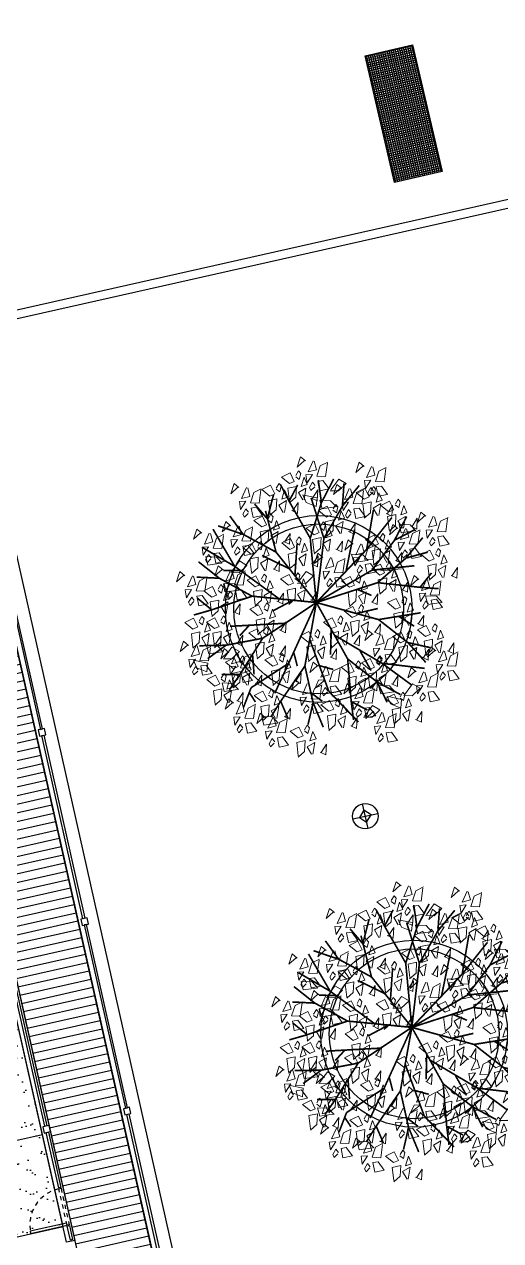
# Model space of a CAD drawing. Header units: metres. Extents: x 595957 to 596103, y 139647 to 139785.
# Drawn here: x 596026.15 to 596037.37, y 139690.16 to 139718.8 of the extents above; entities that cross this region are included whole.
import ezdxf

# ---------------------------------------------------------------- set-up
doc = ezdxf.new("R2010")
doc.units = ezdxf.units.M
doc.header["$MEASUREMENT"] = 0
doc.linetypes.add('01', pattern=[0.15, 0.1, -0.05])
doc.linetypes.add('DD2', pattern=[209.9734, 157.48, -26.2467, 0, -26.2467])
for name, color, linetype in [('01-MEN-VU-0.13', 163, 'Continuous'), ('04-VEGET2-0.15', 80, 'Continuous'), ('08-VU-0.08', 56, 'Continuous'), ('08-VU-0.20', 32, 'Continuous'), ('08-VU-0.30', 41, 'Continuous')]:
    doc.layers.add(name, color=color, linetype=linetype)

# ---------------------------------------------------------------- blocks, each defined once
blk = doc.blocks.new('A$C1CA56990')
at = {"color": 2, "lineweight": 13}
for p, q in [((-0.82, 1.456), (-0.727, 1.499)), ((-0.732, 1.486), (-0.759, 1.327)), ((-0.759, 1.327), (-0.864, 1.334)), ((-0.644, 1.32), (-0.543, 1.349)), ((-0.543, 1.349), (-0.543, 1.219)), ((0.426, 1.364), (0.527, 1.392)), ((0.454, 1.205), (0.426, 1.364)), ((0.527, 1.392), (0.526, 1.262)), ((-0.616, 1.161), (-0.644, 1.32)), ((-0.543, 1.219), (-0.616, 1.147)), ((0.526, 1.262), (0.454, 1.19)), ((-0.697, 1.04), (-0.698, 1.142)), ((-0.604, 0.949), (-0.697, 1.04)), ((-0.688, 1.132), (-0.554, 1.041)), ((-0.554, 1.041), (-0.604, 0.949)), ((0.108, 1.133), (0.209, 1.161)), ((0.136, 0.974), (0.108, 1.133)), ((0.208, 1.031), (0.136, 0.959)), ((0.209, 1.161), (0.208, 1.031)), ((0.344, 0.982), (0.343, 1.085)), ((0.353, 1.074), (0.487, 0.984)), ((0.436, 0.891), (0.344, 0.982)), ((0.487, 0.984), (0.436, 0.891)), ((-1.483, 0.627), (-1.381, 0.656)), ((-1.381, 0.656), (-1.382, 0.526)), ((0.242, 0.174), (0.241, 0.276)), ((0.335, 0.083), (0.242, 0.174)), ((0.252, 0.266), (0.385, 0.175)), ((0.385, 0.175), (0.335, 0.083)), ((1.174, 0.078), (1.219, 0.2)), ((1.219, 0.2), (1.311, 0.243)), ((1.306, 0.23), (1.279, 0.07)), ((1.149, 0.006), (1.25, 0.035)), ((1.177, -0.153), (1.149, 0.006)), ((1.279, 0.07), (1.174, 0.078)), ((1.25, 0.035), (1.249, -0.095)), ((1.249, -0.095), (1.177, -0.167)), ((1.37, -0.187), (1.369, -0.085)), ((1.379, -0.095), (1.513, -0.186)), ((1.463, -0.278), (1.37, -0.187)), ((1.513, -0.186), (1.463, -0.278)), ((0.512, -0.398), (0.614, -0.369)), ((0.541, -0.557), (0.512, -0.398)), ((0.614, -0.369), (0.613, -0.499)), ((0.613, -0.499), (0.541, -0.571)), ((-0.963, -0.875), (-1.035, -0.947)), ((-0.962, -0.745), (-0.963, -0.875)), ((0.888, -0.961), (0.99, -0.932)), ((0.917, -1.12), (0.888, -0.961)), ((0.99, -0.932), (0.989, -1.063)), ((-0.98, -1.246), (-1.073, -1.155)), ((-1.064, -1.063), (-0.93, -1.153)), ((-0.93, -1.153), (-0.98, -1.246)), ((0.989, -1.063), (0.917, -1.135))]:
    blk.add_line(p, q, dxfattribs=at)
at = {"color": 108, "lineweight": 13}
for p, q in [((-0.864, 1.334), (-0.82, 1.456)), ((-1.092, 1.118), (-0.991, 1.147)), ((-1.064, 0.959), (-1.092, 1.118)), ((-0.991, 1.147), (-0.992, 1.017)), ((-0.992, 1.017), (-1.064, 0.945)), ((-1.454, 0.468), (-1.483, 0.627)), ((-1.348, -0.678), (-1.349, -0.576)), ((-1.339, -0.586), (-1.205, -0.677)), ((-1.255, -0.769), (-1.348, -0.678)), ((-1.205, -0.677), (-1.255, -0.769)), ((-1.181, -0.897), (-1.089, -0.854)), ((-1.093, -0.868), (-1.121, -1.027)), ((-1.063, -0.773), (-0.962, -0.745)), ((-1.035, -0.932), (-1.063, -0.773)), ((-1.226, -1.02), (-1.181, -0.897)), ((-1.121, -1.027), (-1.226, -1.02)), ((-1.073, -1.155), (-1.074, -1.052)), ((0.035, -1.308), (0.137, -1.279)), ((0.064, -1.467), (0.035, -1.308)), ((0.137, -1.279), (0.136, -1.409)), ((0.136, -1.409), (0.064, -1.481))]:
    blk.add_line(p, q, dxfattribs=at)
at = {"color": 98, "lineweight": 13}
blk.add_line((-1.382, 0.526), (-1.454, 0.454), dxfattribs=at)
at = {"color": 92, "lineweight": 13}
for points in [[(-0.551, 1.566), (-0.503, 1.627), (-0.628, 1.664), (-0.547, 1.58)], [(-0.352, 1.521), (-0.277, 1.62), (-0.222, 1.518), (-0.325, 1.463), (-0.352, 1.521)], [(0.287, 1.638), (0.336, 1.699), (0.211, 1.736), (0.291, 1.652)], [(-0.713, 1.478), (-0.72, 1.556), (-0.816, 1.539), (-0.713, 1.478)], [(-0.552, 1.461), (-0.652, 1.43), (-0.683, 1.529), (-0.548, 1.475)], [(-0.569, 1.513), (-0.409, 1.537), (-0.383, 1.435), (-0.513, 1.439), (-0.584, 1.513)], [(0.057, 1.42), (-0.041, 1.344), (-0.068, 1.457), (0.046, 1.484), (0.057, 1.42)], [(0.269, 1.372), (0.108, 1.39), (0.109, 1.495), (0.234, 1.458), (0.283, 1.368)], [(0.808, 1.45), (0.856, 1.511), (0.731, 1.548), (0.812, 1.464)], [(-0.57, 1.3), (-0.73, 1.318), (-0.729, 1.423), (-0.604, 1.386), (-0.556, 1.296)], [(-0.545, 1.353), (-0.456, 1.409), (-0.401, 1.32), (-0.545, 1.339)], [(-0.338, 1.261), (-0.263, 1.36), (-0.207, 1.258), (-0.31, 1.203), (-0.338, 1.261)], [(-0.267, 1.447), (-0.297, 1.404), (-0.225, 1.388), (-0.196, 1.416), (-0.253, 1.446)], [(0.038, 1.305), (0.113, 1.404), (0.168, 1.301), (0.066, 1.246), (0.038, 1.305)], [(0.515, 1.326), (0.555, 1.36), (0.49, 1.394), (0.454, 1.374), (0.501, 1.33)], [(0.646, 1.363), (0.639, 1.44), (0.543, 1.423), (0.646, 1.363)], [(0.807, 1.345), (0.707, 1.314), (0.676, 1.414), (0.811, 1.359)], [(-0.555, 1.253), (-0.395, 1.277), (-0.369, 1.176), (-0.499, 1.179), (-0.569, 1.253)], [(-0.518, 1.251), (-0.549, 1.18), (-0.419, 1.176), (-0.519, 1.237)], [(-0.253, 1.187), (-0.283, 1.144), (-0.211, 1.128), (-0.181, 1.156), (-0.238, 1.186)], [(-0.154, 1.137), (-0.066, 1.192), (-0.01, 1.104), (-0.155, 1.122)], [(0.123, 1.23), (0.093, 1.188), (0.165, 1.171), (0.195, 1.199), (0.138, 1.23)], [(0.374, 1.176), (0.422, 1.237), (0.298, 1.274), (0.378, 1.19)], [(0.577, 1.232), (0.479, 1.156), (0.453, 1.269), (0.566, 1.296), (0.577, 1.232)], [(0.789, 1.185), (0.629, 1.202), (0.63, 1.307), (0.755, 1.27), (0.803, 1.181)], [(0.909, 1.104), (0.957, 1.165), (0.832, 1.202), (0.913, 1.118)], [(-0.815, 1.016), (-0.74, 1.115), (-0.685, 1.012), (-0.787, 0.957), (-0.815, 1.016)], [(-0.624, 0.97), (-0.724, 0.939), (-0.755, 1.039), (-0.62, 0.984)], [(-0.623, 1.075), (-0.575, 1.136), (-0.7, 1.173), (-0.619, 1.089)], [(-0.53, 1.093), (-0.442, 1.149), (-0.386, 1.06), (-0.53, 1.079)], [(0.006, 1.161), (0.032, 1.088), (0.12, 1.129), (0.006, 1.161)], [(0.081, 1.052), (0.121, 1.085), (0.056, 1.12), (0.02, 1.1), (0.067, 1.056)], [(0.212, 1.088), (0.205, 1.166), (0.11, 1.149), (0.212, 1.088)], [(0.356, 0.91), (0.195, 0.928), (0.196, 1.033), (0.321, 0.996), (0.37, 0.906)], [(0.373, 1.071), (0.274, 1.04), (0.243, 1.14), (0.377, 1.085)], [(0.616, 0.98), (0.656, 1.013), (0.591, 1.047), (0.555, 1.028), (0.602, 0.984)], [(0.747, 1.016), (0.74, 1.094), (0.645, 1.077), (0.747, 1.016)], [(0.908, 0.999), (0.808, 0.968), (0.778, 1.067), (0.912, 1.013)], [(1.372, 1.017), (1.42, 1.078), (1.295, 1.115), (1.376, 1.031)], [(-1.392, 0.915), (-1.4, 0.992), (-1.495, 0.976), (-1.392, 0.915)], [(-0.504, 0.991), (-0.535, 0.92), (-0.405, 0.916), (-0.504, 0.977)], [(0.144, 0.958), (0.046, 0.882), (0.019, 0.995), (0.132, 1.022), (0.144, 0.958)], [(0.183, 0.785), (0.258, 0.884), (0.313, 0.781), (0.21, 0.726), (0.183, 0.785)], [(1.079, 0.893), (1.119, 0.926), (1.053, 0.961), (1.017, 0.941), (1.065, 0.897)], [(1.21, 0.929), (1.203, 1.007), (1.107, 0.99), (1.21, 0.929)], [(1.371, 0.912), (1.271, 0.881), (1.24, 0.981), (1.375, 0.926)], [(-1.249, 0.737), (-1.41, 0.755), (-1.409, 0.86), (-1.284, 0.823), (-1.235, 0.733)], [(-0.67, 0.733), (-0.511, 0.758), (-0.484, 0.656), (-0.615, 0.659), (-0.685, 0.733)], [(-0.453, 0.742), (-0.378, 0.841), (-0.323, 0.738), (-0.426, 0.683), (-0.453, 0.742)], [(0.356, 0.834), (0.516, 0.859), (0.542, 0.757), (0.412, 0.76), (0.342, 0.834)], [(0.658, 0.768), (0.628, 0.726), (0.7, 0.709), (0.729, 0.737), (0.672, 0.768)], [(1.353, 0.752), (1.193, 0.769), (1.194, 0.874), (1.318, 0.837), (1.367, 0.747)], [(1.282, 0.64), (1.357, 0.74), (1.412, 0.637), (1.309, 0.582), (1.282, 0.64)], [(-1.39, 0.613), (-1.342, 0.674), (-1.466, 0.711), (-1.386, 0.627)], [(-1.422, 0.646), (-1.262, 0.671), (-1.236, 0.569), (-1.366, 0.573), (-1.437, 0.647)], [(-0.771, 0.539), (-0.696, 0.638), (-0.641, 0.536), (-0.744, 0.481), (-0.771, 0.539)], [(-0.368, 0.667), (-0.399, 0.624), (-0.327, 0.608), (-0.297, 0.636), (-0.354, 0.667)], [(-0.357, 0.573), (-0.268, 0.629), (-0.213, 0.541), (-0.357, 0.559)], [(-0.197, 0.598), (-0.17, 0.525), (-0.082, 0.566), (-0.197, 0.598)], [(-0.079, 0.667), (-0.109, 0.624), (-0.038, 0.608), (-0.008, 0.636), (-0.065, 0.667)], [(-0.01, 0.617), (0.079, 0.672), (0.134, 0.584), (-0.01, 0.602)], [(0.15, 0.641), (0.177, 0.568), (0.265, 0.609), (0.15, 0.641)], [(0.268, 0.71), (0.238, 0.668), (0.309, 0.651), (0.339, 0.68), (0.282, 0.71)], [(0.54, 0.699), (0.567, 0.626), (0.655, 0.667), (0.54, 0.699)], [(0.991, 0.653), (0.96, 0.61), (1.032, 0.594), (1.062, 0.622), (1.005, 0.652)], [(1.064, 0.632), (1.224, 0.656), (1.25, 0.555), (1.12, 0.558), (1.05, 0.632)], [(-1.12, 0.58), (-1.15, 0.538), (-1.078, 0.521), (-1.049, 0.55), (-1.106, 0.58)], [(-0.687, 0.465), (-0.717, 0.422), (-0.645, 0.406), (-0.615, 0.434), (-0.672, 0.464)], [(-0.62, 0.472), (-0.65, 0.4), (-0.52, 0.397), (-0.62, 0.457)], [(-0.33, 0.472), (-0.361, 0.4), (-0.231, 0.397), (-0.331, 0.457)], [(0.017, 0.515), (-0.014, 0.443), (0.116, 0.44), (0.016, 0.5)], [(0.646, 0.381), (0.721, 0.48), (0.776, 0.377), (0.673, 0.322), (0.646, 0.381)], [(0.739, 0.457), (0.709, 0.386), (0.839, 0.382), (0.739, 0.443)], [(1.089, 0.472), (1.177, 0.528), (1.233, 0.44), (1.089, 0.458)], [(1.249, 0.497), (1.276, 0.424), (1.364, 0.465), (1.249, 0.497)], [(1.366, 0.566), (1.336, 0.523), (1.408, 0.507), (1.438, 0.535), (1.381, 0.566)], [(1.441, 0.409), (1.516, 0.509), (1.571, 0.406), (1.468, 0.351), (1.441, 0.409)], [(-0.804, 0.396), (-0.777, 0.323), (-0.689, 0.364), (-0.804, 0.396)], [(-0.005, 0.372), (0.154, 0.397), (0.181, 0.295), (0.051, 0.298), (-0.02, 0.372)], [(0.428, 0.372), (0.588, 0.397), (0.614, 0.295), (0.484, 0.298), (0.414, 0.372)], [(0.73, 0.306), (0.7, 0.264), (0.772, 0.247), (0.802, 0.275), (0.745, 0.306)], [(1.115, 0.37), (1.084, 0.299), (1.214, 0.296), (1.115, 0.356)], [(1.224, 0.401), (1.383, 0.425), (1.409, 0.324), (1.279, 0.327), (1.209, 0.401)], [(1.248, 0.241), (1.336, 0.297), (1.392, 0.209), (1.248, 0.227)], [(1.525, 0.335), (1.495, 0.292), (1.567, 0.276), (1.597, 0.304), (1.54, 0.335)], [(1.719, 0.223), (1.767, 0.284), (1.642, 0.321), (1.723, 0.237)], [(0.019, 0.212), (0.108, 0.268), (0.163, 0.18), (0.019, 0.198)], [(0.453, 0.212), (0.541, 0.268), (0.597, 0.18), (0.453, 0.198)], [(0.613, 0.237), (0.64, 0.164), (0.728, 0.205), (0.613, 0.237)], [(0.833, 0.092), (0.908, 0.191), (0.964, 0.088), (0.861, 0.033), (0.833, 0.092)], [(1.426, 0.099), (1.466, 0.132), (1.4, 0.167), (1.364, 0.147), (1.412, 0.103)], [(1.408, 0.266), (1.435, 0.193), (1.523, 0.234), (1.408, 0.266)], [(1.557, 0.135), (1.55, 0.213), (1.454, 0.196), (1.557, 0.135)], [(-0.685, 0.112), (-0.525, 0.137), (-0.499, 0.035), (-0.629, 0.038), (-0.699, 0.112)], [(0.045, 0.111), (0.015, 0.039), (0.145, 0.036), (0.045, 0.096)], [(0.479, 0.111), (0.448, 0.039), (0.578, 0.036), (0.479, 0.096)], [(0.562, -0.022), (0.61, 0.039), (0.485, 0.075), (0.566, -0.009)], [(1.05, -0.053), (1.125, 0.046), (1.18, -0.056), (1.078, -0.111), (1.05, -0.053)], [(1.274, 0.139), (1.243, 0.068), (1.374, 0.065), (1.274, 0.125)], [(1.488, 0.005), (1.39, -0.071), (1.363, 0.042), (1.477, 0.069), (1.488, 0.005)], [(1.7, -0.043), (1.54, -0.025), (1.541, 0.08), (1.665, 0.043), (1.714, -0.047)], [(-0.511, -0.162), (-0.352, -0.138), (-0.325, -0.24), (-0.455, -0.236), (-0.526, -0.162)], [(-0.294, -0.154), (-0.219, -0.055), (-0.164, -0.157), (-0.267, -0.212), (-0.294, -0.154)], [(0.269, -0.147), (0.309, -0.113), (0.244, -0.079), (0.208, -0.098), (0.255, -0.142)], [(0.4, -0.11), (0.393, -0.033), (0.298, -0.05), (0.4, -0.11)], [(0.561, -0.128), (0.461, -0.158), (0.431, -0.059), (0.565, -0.114)], [(0.641, -0.076), (0.729, -0.021), (0.785, -0.109), (0.641, -0.091)], [(0.801, -0.052), (0.828, -0.125), (0.916, -0.084), (0.801, -0.052)], [(1.135, -0.127), (1.105, -0.17), (1.177, -0.186), (1.207, -0.158), (1.15, -0.128)], [(1.401, -0.225), (1.449, -0.164), (1.324, -0.127), (1.405, -0.211)], [(-0.772, -0.274), (-0.933, -0.256), (-0.932, -0.151), (-0.807, -0.188), (-0.758, -0.278)], [(-0.829, -0.385), (-0.754, -0.286), (-0.699, -0.388), (-0.802, -0.443), (-0.829, -0.385)], [(-0.487, -0.322), (-0.398, -0.266), (-0.343, -0.355), (-0.487, -0.336)], [(-0.209, -0.228), (-0.239, -0.271), (-0.168, -0.287), (-0.138, -0.259), (-0.195, -0.229)], [(0.544, -0.288), (0.383, -0.271), (0.384, -0.166), (0.509, -0.202), (0.558, -0.292)], [(0.667, -0.178), (0.636, -0.25), (0.766, -0.253), (0.667, -0.193)], [(0.858, -0.221), (0.946, -0.165), (1.002, -0.254), (0.857, -0.235)], [(1.018, -0.196), (1.044, -0.269), (1.132, -0.228), (1.018, -0.196)], [(1.107, -0.349), (1.148, -0.315), (1.082, -0.281), (1.046, -0.301), (1.094, -0.345)], [(1.239, -0.312), (1.232, -0.235), (1.136, -0.252), (1.239, -0.312)], [(1.4, -0.33), (1.3, -0.361), (1.269, -0.261), (1.404, -0.316)], [(-0.327, -0.297), (-0.3, -0.37), (-0.212, -0.329), (-0.327, -0.297)], [(-0.15, -0.399), (-0.075, -0.3), (-0.02, -0.403), (-0.122, -0.458), (-0.15, -0.399)], [(-0.005, -0.364), (0.154, -0.34), (0.181, -0.442), (0.051, -0.438), (-0.02, -0.364)], [(0.574, -0.471), (0.567, -0.394), (0.471, -0.411), (0.574, -0.471)], [(0.884, -0.323), (0.853, -0.394), (0.983, -0.398), (0.884, -0.337)], [(1.282, -0.5), (1.357, -0.401), (1.412, -0.504), (1.309, -0.559), (1.282, -0.5)], [(1.675, -0.485), (1.723, -0.424), (1.599, -0.387), (1.679, -0.471)], [(0.717, -0.649), (0.557, -0.632), (0.557, -0.527), (0.682, -0.563), (0.731, -0.653)], [(0.718, -0.63), (0.793, -0.531), (0.848, -0.634), (0.745, -0.689), (0.718, -0.63)], [(1.382, -0.609), (1.422, -0.575), (1.357, -0.541), (1.321, -0.56), (1.368, -0.605)], [(1.366, -0.575), (1.336, -0.617), (1.408, -0.634), (1.438, -0.606), (1.381, -0.575)], [(1.674, -0.59), (1.575, -0.62), (1.544, -0.521), (1.678, -0.576)], [(-0.51, -0.746), (-0.518, -0.668), (-0.613, -0.685), (-0.51, -0.746)], [(0.154, -0.725), (0.313, -0.701), (0.34, -0.803), (0.21, -0.799), (0.139, -0.725)], [(0.371, -0.717), (0.446, -0.618), (0.501, -0.72), (0.398, -0.775), (0.371, -0.717)], [(0.501, -0.639), (0.66, -0.614), (0.687, -0.716), (0.557, -0.713), (0.486, -0.638)], [(0.803, -0.705), (0.773, -0.747), (0.844, -0.764), (0.874, -0.736), (0.817, -0.705)], [(1.089, -0.668), (1.177, -0.613), (1.233, -0.701), (1.089, -0.683)], [(1.249, -0.644), (1.276, -0.717), (1.364, -0.676), (1.249, -0.644)], [(0.938, -0.918), (0.986, -0.857), (0.861, -0.82), (0.942, -0.904)], [(0.92, -0.812), (1.08, -0.787), (1.106, -0.889), (0.976, -0.886), (0.905, -0.812)], [(1.115, -0.77), (1.084, -0.842), (1.214, -0.845), (1.115, -0.785)], [(-0.439, -0.991), (-0.364, -0.892), (-0.309, -0.995), (-0.411, -1.05), (-0.439, -0.991)], [(0.204, -0.987), (0.174, -1.058), (0.304, -1.062), (0.204, -1.001)], [(0.937, -1.023), (0.837, -1.054), (0.807, -0.954), (0.941, -1.009)], [(0.945, -0.972), (1.033, -0.916), (1.088, -1.004), (0.944, -0.986)], [(-0.067, -1.063), (-0.04, -1.136), (0.048, -1.095), (-0.067, -1.063)], [(0.92, -1.183), (0.759, -1.166), (0.76, -1.061), (0.885, -1.098), (0.933, -1.187)]]:
    blk.add_lwpolyline(points, dxfattribs=at)
at = {"color": 2, "lineweight": 13}
for points in [[(0.126, 1.55), (0.118, 1.628), (0.023, 1.611), (0.126, 1.55)], [(-0.006, 1.514), (0.034, 1.547), (-0.031, 1.582), (-0.067, 1.562), (-0.02, 1.518)], [(0.286, 1.533), (0.187, 1.502), (0.156, 1.602), (0.29, 1.547)], [(-0.385, 1.378), (-0.358, 1.305), (-0.27, 1.346), (-0.385, 1.378)], [(-0.179, 1.296), (-0.019, 1.321), (0.007, 1.219), (-0.123, 1.222), (-0.193, 1.296)], [(-0.642, 0.809), (-0.802, 0.827), (-0.802, 0.932), (-0.677, 0.895), (-0.628, 0.805)], [(0.679, 0.886), (0.581, 0.809), (0.554, 0.923), (0.667, 0.949), (0.679, 0.886)], [(0.573, 0.843), (0.648, 0.942), (0.703, 0.839), (0.601, 0.784), (0.573, 0.843)], [(0.891, 0.838), (0.73, 0.856), (0.731, 0.961), (0.856, 0.924), (0.905, 0.834)], [(-1.205, 0.655), (-1.13, 0.754), (-1.075, 0.651), (-1.178, 0.596), (-1.205, 0.655)], [(-0.847, 0.872), (-0.82, 0.799), (-0.733, 0.84), (-0.847, 0.872)], [(-0.381, 0.733), (-0.221, 0.758), (-0.195, 0.656), (-0.325, 0.659), (-0.396, 0.733)], [(-0.164, 0.742), (-0.089, 0.841), (-0.034, 0.738), (-0.137, 0.683), (-0.164, 0.742)], [(-0.034, 0.776), (0.125, 0.801), (0.152, 0.699), (0.022, 0.703), (-0.049, 0.777)], [(0.689, 0.718), (0.848, 0.743), (0.875, 0.641), (0.744, 0.645), (0.674, 0.719)], [(0.906, 0.727), (0.981, 0.826), (1.036, 0.724), (0.933, 0.669), (0.906, 0.727)], [(1.141, 0.799), (1.043, 0.723), (1.017, 0.836), (1.13, 0.863), (1.141, 0.799)], [(-0.646, 0.573), (-0.557, 0.629), (-0.502, 0.541), (-0.646, 0.559)], [(0.381, 0.674), (0.469, 0.73), (0.524, 0.642), (0.38, 0.66)], [(0.713, 0.559), (0.801, 0.614), (0.857, 0.526), (0.713, 0.545)], [(-1.238, 0.511), (-1.211, 0.438), (-1.123, 0.479), (-1.238, 0.511)], [(0.407, 0.573), (0.376, 0.501), (0.506, 0.498), (0.406, 0.558)], [(0.873, 0.584), (0.9, 0.511), (0.988, 0.552), (0.873, 0.584)], [(-0.97, 0.209), (-0.922, 0.27), (-1.047, 0.306), (-0.966, 0.222)], [(0.297, 0.306), (0.267, 0.264), (0.338, 0.247), (0.368, 0.275), (0.311, 0.306)], [(0.179, 0.237), (0.206, 0.164), (0.294, 0.205), (0.179, 0.237)], [(1.718, 0.118), (1.618, 0.087), (1.587, 0.187), (1.722, 0.132)], [(-0.989, -0.057), (-1.149, -0.04), (-1.148, 0.065), (-1.024, 0.029), (-0.975, -0.061)], [(-0.915, -0.096), (-0.922, -0.018), (-1.017, 0.022), (-0.915, -0.096)], [(0.616, 0.083), (0.776, 0.108), (0.802, 0.006), (0.672, 0.009), (0.602, 0.084)], [(0.918, 0.017), (0.888, -0.025), (0.96, -0.042), (0.99, -0.014), (0.933, 0.017)], [(0.735, -0.383), (0.784, -0.322), (0.659, -0.286), (0.74, -0.37)], [(-0.367, -0.408), (-0.207, -0.383), (-0.181, -0.485), (-0.311, -0.482), (-0.381, -0.407)], [(0.735, -0.489), (0.635, -0.519), (0.604, -0.42), (0.739, -0.475)], [(1.17, -0.443), (1.072, -0.519), (1.045, -0.406), (1.159, -0.379), (1.17, -0.443)], [(-0.065, -0.474), (-0.095, -0.516), (-0.023, -0.533), (0.007, -0.505), (-0.05, -0.474)], [(-0.642, -0.782), (-0.602, -0.749), (-0.667, -0.714), (-0.703, -0.734), (-0.656, -0.778)], [(0.045, -0.626), (0.015, -0.697), (0.145, -0.701), (0.045, -0.64)], [(1.445, -0.702), (1.347, -0.779), (1.32, -0.666), (1.434, -0.639), (1.445, -0.702)], [(-0.804, -0.774), (-0.777, -0.847), (-0.689, -0.806), (-0.804, -0.774)], [(-0.579, -0.876), (-0.677, -0.952), (-0.704, -0.839), (-0.59, -0.812), (-0.579, -0.876)], [(-0.367, -0.923), (-0.528, -0.906), (-0.527, -0.801), (-0.402, -0.838), (-0.353, -0.928)], [(0.338, -0.86), (0.365, -0.933), (0.453, -0.892), (0.338, -0.86)], [(0.525, -0.798), (0.614, -0.743), (0.669, -0.831), (0.525, -0.813)], [(-0.938, -0.9), (-0.969, -0.972), (-0.838, -0.975), (-0.938, -0.915)], [(0.051, -0.994), (0.021, -1.036), (0.093, -1.052), (0.122, -1.024), (0.065, -0.994)]]:
    blk.add_lwpolyline(points, dxfattribs=at)
at = {"color": 108, "lineweight": 13}
for points in [[(-0.844, 1.442), (-0.804, 1.475), (-0.869, 1.509), (-0.905, 1.49), (-0.858, 1.446)], [(-1.032, 1.232), (-0.957, 1.332), (-0.901, 1.229), (-1.004, 1.174), (-1.032, 1.232)], [(-0.782, 1.348), (-0.88, 1.272), (-0.906, 1.385), (-0.793, 1.411), (-0.782, 1.348)], [(-1.249, 1.224), (-1.089, 1.248), (-1.063, 1.147), (-1.193, 1.15), (-1.263, 1.224)], [(-1.231, 1.003), (-1.182, 1.064), (-1.307, 1.101), (-1.227, 1.017)], [(-1.224, 1.064), (-1.136, 1.12), (-1.08, 1.032), (-1.224, 1.05)], [(-1.064, 1.089), (-1.037, 1.016), (-0.949, 1.057), (-1.064, 1.089)], [(-1.032, 1.007), (-0.872, 1.032), (-0.846, 0.93), (-0.976, 0.934), (-1.046, 1.008)], [(-0.947, 1.158), (-0.977, 1.115), (-0.905, 1.099), (-0.875, 1.127), (-0.932, 1.158)], [(-0.785, 0.987), (-0.792, 1.065), (-0.888, 1.048), (-0.785, 0.987)], [(-0.37, 1.118), (-0.343, 1.045), (-0.256, 1.086), (-0.37, 1.118)], [(-0.128, 1.035), (-0.159, 0.963), (-0.029, 0.96), (-0.128, 1.02)], [(-1.232, 0.898), (-1.331, 0.867), (-1.362, 0.966), (-1.228, 0.911)], [(-1.198, 0.963), (-1.229, 0.891), (-1.099, 0.888), (-1.198, 0.948)], [(-1.007, 0.848), (-0.919, 0.903), (-0.863, 0.815), (-1.008, 0.833)], [(-0.854, 0.857), (-0.952, 0.781), (-0.979, 0.894), (-0.865, 0.921), (-0.854, 0.857)], [(-0.917, 0.951), (-0.877, 0.984), (-0.942, 1.019), (-0.978, 0.999), (-0.93, 0.955)], [(-1.461, 0.785), (-1.559, 0.708), (-1.586, 0.822), (-1.472, 0.848), (-1.461, 0.785)], [(-1.551, 0.525), (-1.559, 0.603), (-1.654, 0.586), (-1.551, 0.525)], [(-1.62, 0.395), (-1.718, 0.319), (-1.745, 0.432), (-1.631, 0.458), (-1.62, 0.395)], [(-1.683, 0.489), (-1.643, 0.522), (-1.708, 0.556), (-1.744, 0.537), (-1.697, 0.493)], [(0.212, 0.381), (0.287, 0.48), (0.342, 0.377), (0.239, 0.322), (0.212, 0.381)], [(-1.624, 0.207), (-1.549, 0.306), (-1.494, 0.204), (-1.597, 0.149), (-1.624, 0.207)], [(-0.964, 0.371), (-0.876, 0.427), (-0.82, 0.338), (-0.964, 0.357)], [(-1.841, 0.199), (-1.682, 0.223), (-1.655, 0.121), (-1.786, 0.125), (-1.856, 0.199)], [(-1.263, 0.084), (-1.223, 0.118), (-1.289, 0.152), (-1.325, 0.133), (-1.277, 0.089)], [(-1.132, 0.121), (-1.139, 0.198), (-1.235, 0.181), (-1.132, 0.121)], [(-0.938, 0.269), (-0.969, 0.198), (-0.838, 0.195), (-0.938, 0.255)], [(-0.468, 0.121), (-0.393, 0.22), (-0.338, 0.117), (-0.44, 0.062), (-0.468, 0.121)], [(-1.817, 0.039), (-1.729, 0.095), (-1.673, 0.006), (-1.817, 0.025)], [(-1.657, 0.064), (-1.63, -0.009), (-1.542, 0.032), (-1.657, 0.064)], [(-1.539, 0.133), (-1.57, 0.09), (-1.498, 0.074), (-1.468, 0.102), (-1.525, 0.132)], [(-1.201, -0.009), (-1.299, -0.086), (-1.326, 0.028), (-1.212, 0.054), (-1.201, -0.009)], [(-0.754, -0.008), (-0.705, 0.053), (-0.83, 0.09), (-0.75, 0.006)], [(-0.383, 0.046), (-0.413, 0.004), (-0.341, -0.013), (-0.311, 0.015), (-0.368, 0.046)], [(-1.791, -0.063), (-1.821, -0.134), (-1.691, -0.138), (-1.791, -0.077)], [(-1.509, -0.162), (-1.349, -0.138), (-1.323, -0.24), (-1.453, -0.236), (-1.523, -0.162)], [(-1.292, -0.154), (-1.217, -0.055), (-1.162, -0.157), (-1.264, -0.212), (-1.292, -0.154)], [(-0.755, -0.113), (-0.854, -0.144), (-0.885, -0.044), (-0.75, -0.099)], [(-0.5, -0.023), (-0.474, -0.096), (-0.386, -0.055), (-0.5, -0.023)], [(0.833, -0.061), (0.993, -0.037), (1.019, -0.138), (0.889, -0.135), (0.819, -0.061)], [(-1.484, -0.322), (-1.396, -0.266), (-1.341, -0.355), (-1.485, -0.336)], [(-1.207, -0.228), (-1.237, -0.271), (-1.165, -0.287), (-1.135, -0.259), (-1.193, -0.229)], [(0.212, -0.356), (0.287, -0.257), (0.342, -0.359), (0.239, -0.414), (0.212, -0.356)], [(-1.458, -0.424), (-1.489, -0.495), (-1.359, -0.499), (-1.458, -0.438)], [(-1.325, -0.297), (-1.298, -0.37), (-1.21, -0.329), (-1.325, -0.297)], [(-1.161, -0.514), (-1.168, -0.437), (-1.264, -0.454), (-1.161, -0.514)], [(0.297, -0.43), (0.267, -0.473), (0.338, -0.489), (0.368, -0.461), (0.311, -0.431)], [(0.442, -0.508), (0.482, -0.474), (0.417, -0.44), (0.381, -0.459), (0.429, -0.503)], [(1.382, -0.49), (1.222, -0.473), (1.222, -0.368), (1.347, -0.405), (1.396, -0.494)], [(-1.292, -0.551), (-1.252, -0.518), (-1.318, -0.483), (-1.354, -0.503), (-1.306, -0.547)], [(-1.23, -0.645), (-1.328, -0.721), (-1.354, -0.608), (-1.241, -0.581), (-1.23, -0.645)], [(-1.018, -0.692), (-1.178, -0.675), (-1.177, -0.57), (-1.053, -0.607), (-1.004, -0.697)], [(-1, -0.532), (-1.1, -0.563), (-1.131, -0.463), (-0.996, -0.518)], [(-1.022, -0.553), (-0.933, -0.497), (-0.878, -0.586), (-1.022, -0.567)], [(-0.862, -0.528), (-0.835, -0.601), (-0.747, -0.56), (-0.862, -0.528)], [(-0.744, -0.459), (-0.774, -0.502), (-0.703, -0.518), (-0.673, -0.49), (-0.73, -0.46)], [(0.019, -0.524), (0.108, -0.469), (0.163, -0.557), (0.019, -0.538)], [(0.179, -0.499), (0.206, -0.572), (0.294, -0.531), (0.179, -0.499)], [(1.064, -0.509), (1.224, -0.484), (1.25, -0.586), (1.12, -0.583), (1.05, -0.508)], [(1.514, -0.572), (1.506, -0.495), (1.411, -0.512), (1.514, -0.572)], [(-1.45, -0.789), (-1.457, -0.711), (-1.553, -0.728), (-1.45, -0.789)], [(-1.289, -0.701), (-1.24, -0.64), (-1.365, -0.603), (-1.284, -0.687)], [(-0.995, -0.655), (-1.026, -0.726), (-0.896, -0.73), (-0.996, -0.669)], [(-0.988, -0.639), (-0.829, -0.614), (-0.803, -0.716), (-0.933, -0.713), (-1.003, -0.638)], [(-1.519, -0.919), (-1.617, -0.995), (-1.644, -0.882), (-1.53, -0.855), (-1.519, -0.919)], [(-1.582, -0.825), (-1.542, -0.792), (-1.607, -0.758), (-1.643, -0.777), (-1.595, -0.821)], [(-1.307, -0.967), (-1.468, -0.949), (-1.467, -0.844), (-1.342, -0.881), (-1.293, -0.971)], [(-1.289, -0.806), (-1.389, -0.837), (-1.42, -0.738), (-1.285, -0.792)], [(-1.191, -0.933), (-1.116, -0.834), (-1.06, -0.937), (-1.163, -0.992), (-1.191, -0.933)], [(-0.034, -0.919), (0.041, -0.82), (0.096, -0.923), (-0.007, -0.978), (-0.034, -0.919)], [(0.178, -0.885), (0.267, -0.83), (0.322, -0.918), (0.178, -0.899)], [(-1.408, -0.942), (-1.248, -0.917), (-1.222, -1.019), (-1.352, -1.016), (-1.422, -0.942)], [(-1.106, -1.008), (-1.136, -1.05), (-1.064, -1.067), (-1.034, -1.039), (-1.091, -1.008)], [(-0.656, -1), (-0.496, -0.975), (-0.47, -1.077), (-0.6, -1.074), (-0.67, -0.999)], [(-1.383, -1.102), (-1.295, -1.046), (-1.239, -1.134), (-1.383, -1.116)], [(-1.223, -1.077), (-1.196, -1.15), (-1.108, -1.109), (-1.223, -1.077)], [(-0.631, -1.159), (-0.543, -1.104), (-0.488, -1.192), (-0.632, -1.174)], [(-0.472, -1.135), (-0.445, -1.208), (-0.357, -1.167), (-0.472, -1.135)], [(-0.354, -1.066), (-0.384, -1.108), (-0.312, -1.125), (-0.283, -1.097), (-0.34, -1.066)], [(0.331, -1.192), (0.379, -1.131), (0.254, -1.094), (0.335, -1.178)], [(0.708, -1.136), (0.61, -1.212), (0.583, -1.099), (0.696, -1.072), (0.708, -1.136)], [(0.971, -1.073), (0.94, -1.145), (1.07, -1.148), (0.97, -1.088)], [(1.097, -1.25), (1.145, -1.189), (1.02, -1.152), (1.101, -1.236)], [(-1.357, -1.203), (-1.388, -1.275), (-1.258, -1.278), (-1.357, -1.218)], [(-1.076, -1.316), (-1.036, -1.283), (-1.101, -1.248), (-1.137, -1.268), (-1.089, -1.312)], [(-0.944, -1.28), (-0.951, -1.202), (-1.047, -1.219), (-0.944, -1.28)], [(-0.783, -1.297), (-0.883, -1.328), (-0.914, -1.228), (-0.779, -1.283)], [(-0.605, -1.261), (-0.636, -1.333), (-0.506, -1.336), (-0.606, -1.276)], [(-0.569, -1.303), (-0.409, -1.278), (-0.383, -1.38), (-0.513, -1.377), (-0.584, -1.303)], [(-0.352, -1.294), (-0.277, -1.195), (-0.222, -1.298), (-0.325, -1.353), (-0.352, -1.294)], [(-0.2, -1.189), (-0.231, -1.26), (-0.101, -1.264), (-0.201, -1.203)], [(0.038, -1.316), (0.078, -1.283), (0.012, -1.248), (-0.023, -1.268), (0.024, -1.312)], [(0.169, -1.28), (0.162, -1.202), (0.066, -1.219), (0.169, -1.28)], [(0.33, -1.297), (0.23, -1.328), (0.199, -1.228), (0.334, -1.283)], [(0.342, -1.317), (0.501, -1.293), (0.528, -1.395), (0.397, -1.391), (0.327, -1.317)], [(0.559, -1.309), (0.634, -1.21), (0.689, -1.312), (0.586, -1.367), (0.559, -1.309)], [(0.804, -1.374), (0.844, -1.341), (0.779, -1.306), (0.743, -1.326), (0.79, -1.37)], [(0.935, -1.338), (0.928, -1.26), (0.833, -1.277), (0.935, -1.338)], [(1.096, -1.355), (0.996, -1.386), (0.966, -1.286), (1.1, -1.341)], [(-1.013, -1.41), (-1.111, -1.486), (-1.138, -1.373), (-1.024, -1.346), (-1.013, -1.41)], [(-0.801, -1.458), (-0.962, -1.44), (-0.961, -1.335), (-0.836, -1.372), (-0.787, -1.462)], [(-0.684, -1.511), (-0.691, -1.433), (-0.787, -1.45), (-0.684, -1.511)], [(-0.523, -1.528), (-0.623, -1.559), (-0.654, -1.46), (-0.519, -1.514)], [(-0.522, -1.423), (-0.474, -1.362), (-0.599, -1.325), (-0.518, -1.409)], [(-0.545, -1.463), (-0.456, -1.407), (-0.401, -1.495), (-0.545, -1.477)], [(-0.385, -1.438), (-0.358, -1.511), (-0.27, -1.47), (-0.385, -1.438)], [(-0.267, -1.369), (-0.297, -1.411), (-0.225, -1.428), (-0.196, -1.4), (-0.253, -1.369)], [(0.1, -1.41), (0.002, -1.486), (-0.024, -1.373), (0.089, -1.346), (0.1, -1.41)], [(0.312, -1.458), (0.152, -1.44), (0.153, -1.335), (0.277, -1.372), (0.326, -1.462)], [(0.366, -1.477), (0.455, -1.422), (0.51, -1.51), (0.366, -1.491)], [(0.526, -1.452), (0.553, -1.525), (0.641, -1.484), (0.526, -1.452)], [(0.644, -1.383), (0.613, -1.426), (0.685, -1.442), (0.715, -1.414), (0.658, -1.384)], [(0.867, -1.468), (0.769, -1.544), (0.742, -1.431), (0.855, -1.404), (0.867, -1.468)], [(1.079, -1.515), (0.918, -1.498), (0.919, -1.393), (1.044, -1.43), (1.092, -1.52)], [(-0.753, -1.641), (-0.851, -1.717), (-0.877, -1.604), (-0.764, -1.577), (-0.753, -1.641)], [(-0.815, -1.547), (-0.775, -1.514), (-0.841, -1.48), (-0.876, -1.499), (-0.829, -1.543)], [(-0.541, -1.689), (-0.701, -1.671), (-0.7, -1.566), (-0.576, -1.603), (-0.527, -1.693)], [(-0.518, -1.564), (-0.549, -1.636), (-0.419, -1.639), (-0.519, -1.579)], [(0.392, -1.579), (0.362, -1.65), (0.492, -1.654), (0.392, -1.593)]]:
    blk.add_lwpolyline(points, dxfattribs=at)
at = {"color": 34, "const_width": 0.02, "flags": 128}
for points in [[(-0.113, 1.299), (-0.182, 1.514)], [(-0.113, 1.299), (0.021, 1.477)], [(0.271, 1.22), (0.276, 1.493)], [(0.271, 1.22), (0.462, 1.478)], [(-0.535, 1.115), (-0.704, 1.33)], [(-0.535, 1.115), (-0.551, 1.436)], [(0.421, 1.04), (0.633, 1.431)], [(0.421, 1.04), (0.861, 1.315)], [(0.067, 0.817), (-0.113, 1.299)], [(0.067, 0.817), (0.271, 1.22)], [(0.371, 0.966), (0.368, 1.173)], [(0.81, 0.949), (0.903, 1.255)], [(-0.882, 0.934), (-1.072, 1.056)], [(-0.882, 0.934), (-0.891, 1.156)], [(-0.437, 0.674), (-0.535, 1.115)], [(-0.247, 0.407), (-0.305, 1.072)], [(0.045, 0.489), (0.421, 1.04)], [(0.81, 0.949), (1.026, 1.116)], [(-1.038, 0.795), (-1.278, 0.879)], [(-0.437, 0.674), (-0.882, 0.934)], [(-0.284, 0.839), (-0.414, 0.951)], [(0.608, 0.545), (0.81, 0.949)], [(-1.208, 0.737), (-1.096, 0.815)], [(-0.73, 0.351), (-1.038, 0.795)], [(-0.633, 0.79), (-0.875, 0.764)], [(0.015, 0.039), (0.067, 0.817)], [(1.006, 0.663), (1.181, 0.823)], [(0.015, 0.039), (-0.437, 0.674)], [(0.413, 0.379), (0.562, 0.712)], [(0.608, 0.545), (1.102, 0.688)], [(1.006, 0.663), (1.3, 0.597)], [(-1.19, 0.432), (-1.392, 0.338)], [(-1.19, 0.432), (-1.384, 0.545)], [(-0.756, 0.153), (-1.19, 0.432)], [(-0.73, 0.351), (-1.096, 0.507)], [(0.041, 0.31), (-0.1, 0.557)], [(0.015, 0.039), (0.608, 0.545)], [(1.227, 0.407), (1.424, 0.516)], [(-0.602, 0.291), (-0.759, 0.245)], [(0.015, 0.039), (-0.73, 0.351)], [(0.333, 0.308), (0.712, 0.294)], [(0.788, 0.137), (1.227, 0.407)], [(1.227, 0.407), (1.427, 0.309)], [(-0.756, 0.153), (-1.194, 0.04)], [(0.015, 0.039), (-0.756, 0.153)], [(0.015, 0.039), (0.788, 0.137)], [(0.788, 0.137), (1.223, 0.015)], [(0.791, -0.028), (1.277, 0.142)], [(-1.194, 0.04), (-1.486, -0.092)], [(-1.194, 0.04), (-1.462, 0.093)], [(-1.077, 0.068), (-1.174, -0.07)], [(-0.432, 0.105), (-1.05, -0.145)], [(0.015, 0.039), (-0.654, -0.361)], [(0.015, 0.039), (-0.167, -0.719)], [(0.015, 0.039), (0.427, -0.622)], [(0.015, 0.039), (0.278, -0.694)], [(0.015, 0.039), (0.676, -0.549)], [(0.015, 0.039), (0.791, -0.028)], [(1.223, 0.015), (1.492, 0.062)], [(1.223, 0.015), (1.512, -0.123)], [(-1.05, -0.145), (-1.412, -0.516)], [(-0.746, -0.022), (-0.786, -0.191)], [(-0.305, -0.152), (-0.608, -0.152)], [(0.791, -0.028), (1.19, -0.24)], [(-0.372, -0.192), (-0.693, -0.778)], [(1.19, -0.24), (1.444, -0.435)], [(1.19, -0.24), (1.463, -0.25)], [(-1.166, -0.42), (-1.389, -0.455)], [(-1.166, -0.42), (-1.264, -0.62)], [(-0.654, -0.361), (-1.166, -0.42)], [(-0.654, -0.361), (-0.921, -0.726)], [(-0.102, -0.448), (-0.034, -0.706)], [(0.19, -0.447), (0.122, -0.624)], [(0.405, -0.308), (0.911, -0.395)], [(-0.552, -0.508), (-0.785, -0.648)], [(0.676, -0.549), (1.07, -0.842)], [(0.676, -0.549), (1.153, -0.615)], [(-0.921, -0.726), (-1.162, -0.854)], [(-0.921, -0.726), (-1.064, -1.012)], [(-0.167, -0.719), (-0.434, -1.083)], [(-0.167, -0.719), (-0.069, -1.225)], [(0.278, -0.694), (0.238, -1.208)], [(0.278, -0.694), (0.585, -1.026)], [(0.427, -0.622), (0.797, -0.882)], [(0.427, -0.622), (0.496, -1.132)], [(-0.693, -0.778), (-0.944, -1.144)], [(-0.693, -0.778), (-0.738, -1.294)], [(0.797, -0.882), (0.93, -1.12)], [(0.797, -0.882), (1.087, -1.019)], [(-0.122, -0.964), (-0.233, -1.152)], [(0.585, -1.026), (0.665, -1.287)], [(0.585, -1.026), (0.839, -1.222)], [(-0.434, -1.083), (-0.665, -1.305)], [(-0.434, -1.083), (-0.485, -1.351)], [(0.238, -1.208), (0.229, -1.433)], [(0.238, -1.208), (0.416, -1.342)]]:
    blk.add_lwpolyline(points, dxfattribs=at)
at = {"color": 98, "lineweight": 13}
for points in [[(-1.524, 0.879), (-1.484, 0.912), (-1.549, 0.946), (-1.585, 0.927), (-1.538, 0.883)], [(-0.73, 0.941), (-0.76, 0.899), (-0.688, 0.882), (-0.658, 0.911), (-0.715, 0.941)], [(-0.981, 0.746), (-1.012, 0.675), (-0.882, 0.671), (-0.981, 0.731)], [(-0.486, 0.598), (-0.459, 0.525), (-0.371, 0.566), (-0.486, 0.598)], [(-1.408, 0.347), (-1.569, 0.365), (-1.568, 0.47), (-1.443, 0.433), (-1.394, 0.343)], [(-1.391, 0.508), (-1.49, 0.477), (-1.521, 0.576), (-1.387, 0.522)], [(-1.398, 0.487), (-1.309, 0.542), (-1.254, 0.454), (-1.398, 0.472)], [(-0.988, 0.531), (-0.829, 0.555), (-0.803, 0.454), (-0.933, 0.457), (-1.003, 0.531)], [(-1.371, 0.385), (-1.402, 0.314), (-1.272, 0.31), (-1.372, 0.37)], [(-0.971, 0.103), (-1.071, 0.073), (-1.102, 0.172), (-0.967, 0.117)], [(-0.66, -0.048), (-0.572, 0.008), (-0.516, -0.08), (-0.661, -0.062)], [(-1.047, -0.132), (-1.007, -0.099), (-1.072, -0.064), (-1.108, -0.084), (-1.06, -0.128)], [(-0.984, -0.226), (-1.082, -0.302), (-1.109, -0.189), (-0.995, -0.162), (-0.984, -0.226)], [(-0.634, -0.149), (-0.665, -0.221), (-0.535, -0.224), (-0.634, -0.164)], [(0.332, -0.24), (0.234, -0.317), (0.207, -0.204), (0.32, -0.177), (0.332, -0.24)], [(-0.999, -0.427), (-0.951, -0.366), (-1.076, -0.329), (-0.995, -0.413)], [(-1.046, -0.393), (-0.887, -0.369), (-0.86, -0.471), (-0.99, -0.467), (-1.061, -0.393)], [(-0.461, -0.424), (-0.491, -0.495), (-0.361, -0.499), (-0.461, -0.438)], [(-0.771, -0.63), (-0.696, -0.531), (-0.641, -0.634), (-0.744, -0.689), (-0.771, -0.63)], [(-0.349, -0.658), (-0.301, -0.597), (-0.425, -0.56), (-0.345, -0.644)], [(-0.342, -0.567), (-0.254, -0.512), (-0.198, -0.6), (-0.343, -0.582)], [(-0.182, -0.543), (-0.155, -0.616), (-0.068, -0.575), (-0.182, -0.543)], [(0.505, -0.601), (0.407, -0.678), (0.38, -0.564), (0.494, -0.538), (0.505, -0.601)], [(-0.687, -0.705), (-0.717, -0.747), (-0.645, -0.764), (-0.615, -0.736), (-0.672, -0.705)], [(-0.35, -0.763), (-0.449, -0.794), (-0.48, -0.694), (-0.346, -0.749)], [(-0.316, -0.669), (-0.347, -0.741), (-0.217, -0.744), (-0.316, -0.684)], [(0.422, -0.725), (0.453, -0.976)], [(1.137, -0.803), (1.212, -0.704), (1.267, -0.807), (1.164, -0.862), (1.137, -0.803)], [(1.657, -0.75), (1.496, -0.733), (1.497, -0.628), (1.622, -0.665), (1.671, -0.754)], [(-0.964, -0.798), (-0.876, -0.743), (-0.82, -0.831), (-0.964, -0.813)], [(0.456, -0.791), (0.426, -0.834), (0.497, -0.85), (0.527, -0.822), (0.47, -0.792)], [(0.685, -0.774), (0.712, -0.847), (0.8, -0.806), (0.685, -0.774)], [(1.222, -0.878), (1.192, -0.921), (1.264, -0.937), (1.293, -0.909), (1.236, -0.878)], [(-0.251, -0.928), (-0.091, -0.903), (-0.065, -1.005), (-0.195, -1.001), (-0.266, -0.927)], [(0.551, -0.9), (0.521, -0.972), (0.651, -0.975), (0.551, -0.915)], [(0.645, -1.042), (0.685, -1.008), (0.62, -0.974), (0.584, -0.994), (0.631, -1.038)], [(0.776, -1.005), (0.769, -0.928), (0.674, -0.945), (0.776, -1.005)], [(1.104, -0.947), (1.131, -1.02), (1.219, -0.979), (1.104, -0.947)], [(-0.783, -1.192), (-0.734, -1.131), (-0.859, -1.094), (-0.778, -1.178)], [(-0.227, -1.087), (-0.138, -1.032), (-0.083, -1.12), (-0.227, -1.102)]]:
    blk.add_lwpolyline(points, dxfattribs=at)

msp = doc.modelspace()

# ---------------------------------------------------------------- hatches: boundary and pattern name
at = {"layer": '04-VEGET2-0.15', "true_color": 0x666666}
h = msp.add_hatch(dxfattribs=at)
h.set_pattern_fill('AR-SAND', color=251, scale=0.3)
h.set_pattern_definition([(50.1748, (596000.9875, 139641.7577), (-0.1452708, 0.5598143), [0, -0.456, 0, -0.51, 0, -0.4875]), (20.1748, (596000.9875, 139641.7577), (0.332227, 0.942508), [0, -0.246, 0, -0.411, 0, -0.1575]), (340.1748, (596000.6275, 139641.67674), (0.9111037, 0.206645), [0, -0.15, 0, -0.54, 0, -0.705]), (330.1748, (596000.6275, 139641.67674), (0.822088, 0.454765), [0, -0.075, 0, -0.354, 0, -0.405])])
h.paths.add_polyline_path([(596015.371, 139687.867), (596027.06, 139690.496), (596025.92, 139695.564), (596019.768, 139694.181), (596018.617, 139699.298), (596013.081, 139698.053)])
at = {"layer": '08-VU-0.08'}
h = msp.add_hatch(dxfattribs=at)
h.set_pattern_fill('_USER', color=256, scale=0.05, double=1, pattern_type=0)
h.set_pattern_definition([(103.12127, (596069.2859, 139686.945474), (-0.04869459, -0.011350643), []), (193.12127, (596069.2859, 139686.945474), (0.011350643, -0.04869459), [])])
h.paths.add_polyline_path([(596034.177, 139718.051), (596035.297, 139718.312), (596035.992, 139715.332), (596034.872, 139715.071)])
at = {"layer": '08-VU-0.08', "true_color": 0x666666}
h = msp.add_hatch(dxfattribs=at)
h.set_pattern_fill('_USER', color=251, scale=0.2, pattern_type=0)
h.set_pattern_definition([(12.6748, (596031.42238, 139675.0161), (-0.0438834, 0.1951262), [])])
h.paths.add_polyline_path([(596022.818, 139710.267), (596024.496, 139710.645), (596032.457, 139675.249), (596030.778, 139674.871)])

# ---------------------------------------------------------------- linework, layer by layer
at = {"layer": '01-MEN-VU-0.13', "color": 251, "true_color": 0x666666}
for points in [[(596025.554, 139706.511), (596026.524, 139702.199), (596026.572, 139702.21), (596025.603, 139706.522)], [(596027.526, 139697.74), (596026.557, 139702.052), (596026.605, 139702.063), (596027.575, 139697.751)], [(596027.559, 139697.594), (596028.529, 139693.281), (596028.578, 139693.292), (596027.608, 139697.605)], [(596025.711, 139697.178), (596026.68, 139692.866), (596026.632, 139692.855), (596025.662, 139697.167)], [(596029.532, 139688.823), (596028.562, 139693.135), (596028.611, 139693.146), (596029.581, 139688.834)], [(596026.713, 139692.719), (596027.006, 139691.417), (596026.957, 139691.406), (596026.664, 139692.708)], [(596026.296, 139690.335), (596027.155, 139690.528), (596027.144, 139690.577), (596026.285, 139690.383)], [(596027.208, 139690.519), (596027.283, 139690.187), (596027.234, 139690.177), (596027.159, 139690.508)]]:
    msp.add_lwpolyline(points, close=True, dxfattribs=at)
at = {"layer": '01-MEN-VU-0.13', "color": 251, "linetype": '01', "true_color": 0x666666}
msp.add_lwpolyline([(596027.155, 139690.528), (596026.962, 139691.386), (596027.011, 139691.397), (596027.204, 139690.539)], close=True, dxfattribs=at)
msp.add_arc((596027.155, 139690.528), 0.88, 102.6748, 192.6748, dxfattribs=at)
at = {"layer": '04-VEGET2-0.15', "color": 251, "true_color": 0x666666}
msp.add_lwpolyline([(596015.371, 139687.867), (596027.06, 139690.496), (596025.92, 139695.564), (596019.768, 139694.181), (596018.617, 139699.298), (596013.081, 139698.053)], close=True, dxfattribs=at)
at = {"layer": '08-VU-0.08', "color": 251, "true_color": 0x666666}
msp.add_line((596017.884, 139690.708), (596026.572, 139692.662), dxfattribs=at)
at = {"layer": '08-VU-0.08'}
msp.add_lwpolyline([(596034.177, 139718.051), (596035.297, 139718.312), (596035.992, 139715.332), (596034.872, 139715.071)], close=True, dxfattribs=at)
at = {"layer": '08-VU-0.08', "color": 251, "true_color": 0x666666}
msp.add_lwpolyline([(596022.818, 139710.267), (596024.496, 139710.645), (596032.457, 139675.249), (596030.778, 139674.871)], close=True, dxfattribs=at)
at = {"layer": '08-VU-0.20'}
for p, q in [((596032.925, 139675.354), (596024.859, 139711.218)), ((596033.889, 139700.09, 0), (596034.474, 139700.221, 0)), ((596034.247, 139699.863, 0), (596034.116, 139700.448, 0))]:
    msp.add_line(p, q, dxfattribs=at)
for points in [[(596048.428, 139738.18), (596048.38, 139738.46), (596048.664, 139738.46), (596053.474, 139717.82), (596053.089, 139717.715), (596053.036, 139717.946), (596023.739, 139711.357), (596023.773, 139711.041), (596023.477, 139710.968), (596022.432, 139715.687), (596019.894, 139726.44), (596018.764, 139731.616), (596019.051, 139731.685), (596019.162, 139731.392)], [(596048.564, 139738.006), (596053.183, 139718.184), (596023.559, 139711.522), (596022.627, 139715.732), (596020.089, 139726.484), (596019.067, 139731.165)], [(596026.508, 139702.041), (596026.654, 139702.074), (596026.621, 139702.221), (596026.475, 139702.188)], [(596027.511, 139697.583), (596027.657, 139697.616), (596027.624, 139697.762), (596027.478, 139697.729)], [(596028.513, 139693.124), (596028.66, 139693.157), (596028.627, 139693.303), (596028.48, 139693.27)], [(596026.616, 139692.697), (596026.762, 139692.73), (596026.729, 139692.877), (596026.583, 139692.844)]]:
    msp.add_lwpolyline(points, close=True, dxfattribs=at)
at = {"layer": '08-VU-0.20', "elevation": 0}
msp.add_lwpolyline([(596034.213, 139700.018), (596034.32, 139700.187), (596034.151, 139700.294), (596034.044, 139700.125)], close=True, dxfattribs=at)
at = {"layer": '08-VU-0.20', "linetype": 'DD2'}
msp.add_circle((596033.084, 139705.034, 0), 2.2, dxfattribs=at)
at = {"layer": '08-VU-0.20', "ltscale": 2}
msp.add_circle((596033.084, 139705.034, 0), 2, dxfattribs=at)
at = {"layer": '08-VU-0.20'}
for centre, radius in [((596034.182, 139700.156, 0), 0.3), ((596035.334, 139695.034, 0), 2.2), ((596035.334, 139695.034, 0), 2)]:
    msp.add_circle(centre, radius, dxfattribs=at)
at = {"layer": '08-VU-0.30', "color": 251, "true_color": 0x666666}
msp.add_line((596032.457, 139675.249), (596024.496, 139710.645), dxfattribs=at)
msp.add_lwpolyline([(596024.881, 139701.096), (596027.338, 139690.169), (596027.143, 139690.125), (596024.685, 139701.052)], close=True, dxfattribs=at)

# ---------------------------------------------------------------- block references
at = {"layer": '08-VU-0.20', "xscale": 1.949856076354207, "yscale": 1.949856076354207, "zscale": 1.949856076354207, "rotation": 88.194474858698}
for p in [(596033.103, 139705.153), (596035.353, 139695.152)]:
    msp.add_blockref('A$C1CA56990', p, dxfattribs=at)

doc.saveas('drawing.dxf')
